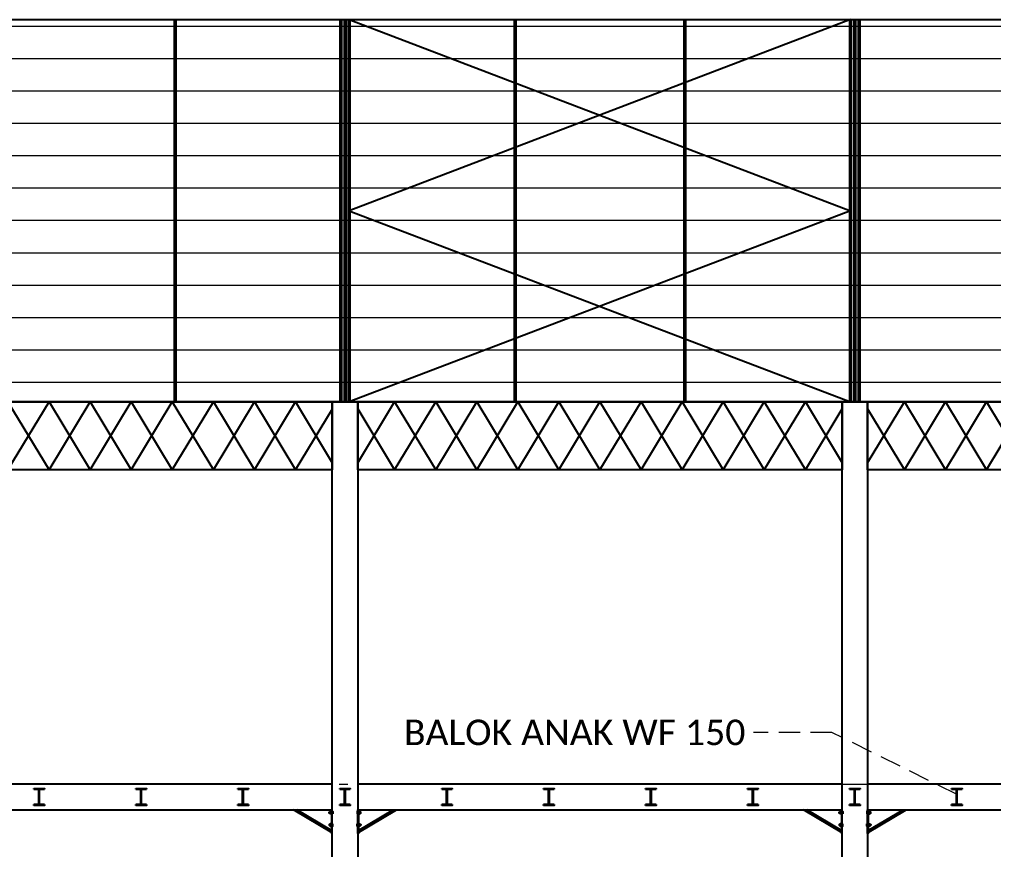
# Model space of a CAD drawing. Header units: millimetres. Extents: x 2175 to 3376, y 1504 to 1740.
# Drawn here: x 3314.92 to 3326.38, y 1617.56 to 1627.33 of the extents above; entities that cross this region are included whole.
import ezdxf

# ---------------------------------------------------------------- set-up
doc = ezdxf.new("R2010")
doc.units = ezdxf.units.MM
for name, pattern in [('DASHDOT2', [12.7, 6.35, -3.175, 0, -3.175]), ('DASHED', [19.05, 12.7, -6.35]), ('HIDDEN', [0.375, 0.25, -0.125])]:
    doc.linetypes.add(name, pattern=pattern)
for name, color, linetype in [('Atap', 3, 'Continuous'), ('GR', 7, 'Continuous'), ('HELP', 251, 'Continuous'), ('KOP TEKS', 1, 'Continuous'), ('SUNGAI', 150, 'Continuous'), ('TEXT', 7, 'Continuous'), ('WF 150', 5, 'Continuous')]:
    doc.layers.add(name, color=color, linetype=linetype)
doc.layers.add('Garis Dim', color=131, linetype='DASHED', lineweight=9)
doc.layers.add('HAT', color=8, linetype='Continuous', lineweight=9)
doc.styles.get("Standard").update_dxf_attribs({"font": 'arial.ttf'})

# ---------------------------------------------------------------- blocks, each defined once
blk = doc.blocks.new('BLK150')
at = {"layer": 'KOP TEKS', "color": 232}
for p, q in [((12566.28, -658.52), (12566.155, -658.52)), ((12566.212, -658.7), (12566.212, -658.52)), ((12566.222, -658.7), (12566.222, -658.52)), ((12566.28, -658.52), (12566.28, -658.51)), ((12566.222, -658.61), (12566.212, -658.61)), ((12566.155, -658.7), (12566.28, -658.7)), ((12566.28, -658.71), (12566.28, -658.7))]:
    blk.add_line(p, q, dxfattribs=at)
for points in [[(12566.28, -658.51), (12566.155, -658.51), (12566.155, -658.52)], [(12566.155, -658.7), (12566.155, -658.71), (12566.28, -658.71)]]:
    blk.add_lwpolyline(points, dxfattribs=at)

msp = doc.modelspace()

# ---------------------------------------------------------------- hatches: boundary and pattern name
at = {"layer": 'HAT', "lineweight": 0, "ltscale": 0.3, "true_color": 0x939598}
h = msp.add_hatch(dxfattribs=at)
h.set_pattern_fill('LINE', color=252, scale=0.12)
h.set_pattern_definition([(0, (-9457.1528, 2275.71535), (0, 0.381), [])])
h.paths.add_polyline_path([(3245.748, 1627.331), (3367.748, 1627.331), (3367.748, 1622.831), (3245.748, 1622.831)])

# ---------------------------------------------------------------- linework, layer by layer
at = {"color": 1, "lineweight": 50}
for p, q in [((3316.748, 1627.331), (3316.748, 1622.831)), ((3318.748, 1627.331), (3318.748, 1622.831)), ((3318.748, 1627.331), (3318.748, 1622.831)), ((3320.748, 1627.331), (3320.748, 1622.831)), ((3322.748, 1627.331), (3322.748, 1622.831)), ((3324.748, 1627.331), (3324.748, 1622.831)), ((3324.748, 1627.331), (3324.748, 1622.831))]:
    msp.add_line(p, q, dxfattribs=at)
for points in [[(3312.897, 1622.75), (3313.331, 1622.031), (3313.815, 1622.831), (3314.298, 1622.031), (3314.781, 1622.831), (3315.265, 1622.031), (3315.748, 1622.831), (3316.231, 1622.031), (3316.715, 1622.831), (3317.198, 1622.031), (3317.681, 1622.831), (3318.165, 1622.031), (3318.599, 1622.75)], [(3312.897, 1622.113), (3313.331, 1622.831), (3313.815, 1622.031), (3314.298, 1622.831), (3314.781, 1622.031), (3315.265, 1622.831), (3315.748, 1622.031), (3316.231, 1622.831), (3316.715, 1622.031), (3317.198, 1622.831), (3317.681, 1622.031), (3318.165, 1622.831), (3318.598, 1622.113)], [(3312.897, 1622.75), (3313.331, 1622.031), (3313.815, 1622.831), (3314.298, 1622.031), (3314.781, 1622.831), (3315.265, 1622.031), (3315.748, 1622.831), (3316.231, 1622.031), (3316.715, 1622.831), (3317.198, 1622.031), (3317.681, 1622.831), (3318.165, 1622.031), (3318.599, 1622.75)], [(3312.897, 1622.113), (3313.331, 1622.831), (3313.815, 1622.031), (3314.298, 1622.831), (3314.781, 1622.031), (3315.265, 1622.831), (3315.748, 1622.031), (3316.231, 1622.831), (3316.715, 1622.031), (3317.198, 1622.831), (3317.681, 1622.031), (3318.165, 1622.831), (3318.598, 1622.113)], [(3318.897, 1622.75), (3319.331, 1622.031), (3319.815, 1622.831), (3320.298, 1622.031), (3320.781, 1622.831), (3321.265, 1622.031), (3321.748, 1622.831), (3322.231, 1622.031), (3322.715, 1622.831), (3323.198, 1622.031), (3323.681, 1622.831), (3324.165, 1622.031), (3324.599, 1622.75)], [(3318.897, 1622.113), (3319.331, 1622.831), (3319.815, 1622.031), (3320.298, 1622.831), (3320.781, 1622.031), (3321.265, 1622.831), (3321.748, 1622.031), (3322.231, 1622.831), (3322.715, 1622.031), (3323.198, 1622.831), (3323.681, 1622.031), (3324.165, 1622.831), (3324.598, 1622.113)], [(3318.897, 1622.75), (3319.331, 1622.031), (3319.815, 1622.831), (3320.298, 1622.031), (3320.781, 1622.831), (3321.265, 1622.031), (3321.748, 1622.831), (3322.231, 1622.031), (3322.715, 1622.831), (3323.198, 1622.031), (3323.681, 1622.831), (3324.165, 1622.031), (3324.599, 1622.75)], [(3318.897, 1622.113), (3319.331, 1622.831), (3319.815, 1622.031), (3320.298, 1622.831), (3320.781, 1622.031), (3321.265, 1622.831), (3321.748, 1622.031), (3322.231, 1622.831), (3322.715, 1622.031), (3323.198, 1622.831), (3323.681, 1622.031), (3324.165, 1622.831), (3324.598, 1622.113)], [(3324.897, 1622.75), (3325.331, 1622.031), (3325.815, 1622.831), (3326.298, 1622.031), (3326.781, 1622.831), (3327.265, 1622.031), (3327.748, 1622.831), (3328.231, 1622.031), (3328.715, 1622.831), (3329.198, 1622.031), (3329.681, 1622.831), (3330.165, 1622.031), (3330.599, 1622.75)], [(3324.897, 1622.113), (3325.331, 1622.831), (3325.815, 1622.031), (3326.298, 1622.831), (3326.781, 1622.031), (3327.265, 1622.831), (3327.748, 1622.031), (3328.231, 1622.831), (3328.715, 1622.031), (3329.198, 1622.831), (3329.681, 1622.031), (3330.165, 1622.831), (3330.598, 1622.113)], [(3324.897, 1622.75), (3325.331, 1622.031), (3325.815, 1622.831), (3326.298, 1622.031), (3326.781, 1622.831), (3327.265, 1622.031), (3327.748, 1622.831), (3328.231, 1622.031), (3328.715, 1622.831), (3329.198, 1622.031), (3329.681, 1622.831), (3330.165, 1622.031), (3330.599, 1622.75)], [(3324.897, 1622.113), (3325.331, 1622.831), (3325.815, 1622.031), (3326.298, 1622.831), (3326.781, 1622.031), (3327.265, 1622.831), (3327.748, 1622.031), (3328.231, 1622.831), (3328.715, 1622.031), (3329.198, 1622.831), (3329.681, 1622.031), (3330.165, 1622.831), (3330.598, 1622.113)]]:
    msp.add_lwpolyline(points)
at = {"layer": 'Atap'}
for points in [[(3318.798, 1627.331), (3324.698, 1625.081), (3318.798, 1622.831)], [(3324.698, 1627.331), (3318.798, 1625.081), (3324.698, 1622.831)]]:
    msp.add_lwpolyline(points, dxfattribs=at)
at = {"layer": 'Garis Dim', "linetype": 'DASHDOT2', "ltscale": 0.1}
for p, q in [((3243.748, 1627.331), (3372.748, 1627.331)), ((3243.748, 1622.831), (3372.748, 1622.831)), ((3243.748, 1618.331), (3372.748, 1618.331))]:
    msp.add_line(p, q, dxfattribs=at)
at = {"layer": 'Garis Dim', "color": 0, "linetype": 'HIDDEN', "lineweight": 5}
msp.add_lwpolyline([(3325.951, 1618.209), (3324.477, 1618.94), (3323.556, 1618.94)], dxfattribs=at)
at = {"layer": 'GR'}
for points in [[(3245.748, 1627.331), (3367.748, 1627.331), (3367.748, 1622.831), (3245.748, 1622.831)], [(3318.598, 1618.331), (3312.898, 1618.331), (3312.898, 1618.031), (3318.598, 1618.031)], [(3324.598, 1618.331), (3318.898, 1618.331), (3318.898, 1618.031), (3324.598, 1618.031)], [(3330.598, 1618.331), (3324.898, 1618.331), (3324.898, 1618.031), (3330.598, 1618.031)]]:
    msp.add_lwpolyline(points, close=True, dxfattribs=at)
at = {"layer": 'HELP'}
for points in [[(3312.897, 1622.831), (3318.598, 1622.831), (3318.598, 1622.031), (3312.897, 1622.031)], [(3312.897, 1622.831), (3318.598, 1622.831), (3318.598, 1622.031), (3312.897, 1622.031)], [(3318.897, 1622.831), (3324.598, 1622.831), (3324.598, 1622.031), (3318.897, 1622.031)], [(3318.897, 1622.831), (3324.598, 1622.831), (3324.598, 1622.031), (3318.897, 1622.031)], [(3324.897, 1622.831), (3330.598, 1622.831), (3330.598, 1622.031), (3324.897, 1622.031)], [(3324.897, 1622.831), (3330.598, 1622.831), (3330.598, 1622.031), (3324.897, 1622.031)]]:
    msp.add_lwpolyline(points, close=True, dxfattribs=at)
at = {"layer": 'KOP TEKS', "color": 0}
for points in [[(3318.606, 1617.991), (3318.561, 1617.991), (3318.561, 1618.001), (3318.606, 1618.001)], [(3318.581, 1617.983), (3318.573, 1617.983), (3318.573, 1618.01), (3318.581, 1618.01)], [(3318.606, 1617.983), (3318.598, 1617.983), (3318.598, 1618.01), (3318.606, 1618.01)], [(3318.889, 1617.991), (3318.935, 1617.991), (3318.935, 1618.001), (3318.889, 1618.001)], [(3318.89, 1617.983), (3318.898, 1617.983), (3318.898, 1618.01), (3318.89, 1618.01)], [(3318.915, 1617.983), (3318.923, 1617.983), (3318.923, 1618.01), (3318.915, 1618.01)], [(3324.606, 1617.991), (3324.561, 1617.991), (3324.561, 1618.001), (3324.606, 1618.001)], [(3324.581, 1617.983), (3324.573, 1617.983), (3324.573, 1618.01), (3324.581, 1618.01)], [(3324.606, 1617.983), (3324.598, 1617.983), (3324.598, 1618.01), (3324.606, 1618.01)], [(3324.889, 1617.991), (3324.935, 1617.991), (3324.935, 1618.001), (3324.889, 1618.001)], [(3324.89, 1617.983), (3324.898, 1617.983), (3324.898, 1618.01), (3324.89, 1618.01)], [(3324.915, 1617.983), (3324.923, 1617.983), (3324.923, 1618.01), (3324.915, 1618.01)], [(3318.606, 1617.858), (3318.561, 1617.858), (3318.561, 1617.847), (3318.606, 1617.847)], [(3318.581, 1617.865), (3318.573, 1617.865), (3318.573, 1617.839), (3318.581, 1617.839)], [(3318.606, 1617.865), (3318.598, 1617.865), (3318.598, 1617.839), (3318.606, 1617.839)], [(3318.889, 1617.858), (3318.935, 1617.858), (3318.935, 1617.847), (3318.889, 1617.847)], [(3318.89, 1617.865), (3318.898, 1617.865), (3318.898, 1617.839), (3318.89, 1617.839)], [(3318.915, 1617.865), (3318.923, 1617.865), (3318.923, 1617.839), (3318.915, 1617.839)], [(3324.606, 1617.858), (3324.561, 1617.858), (3324.561, 1617.847), (3324.606, 1617.847)], [(3324.581, 1617.865), (3324.573, 1617.865), (3324.573, 1617.839), (3324.581, 1617.839)], [(3324.606, 1617.865), (3324.598, 1617.865), (3324.598, 1617.839), (3324.606, 1617.839)], [(3324.889, 1617.858), (3324.935, 1617.858), (3324.935, 1617.847), (3324.889, 1617.847)], [(3324.89, 1617.865), (3324.898, 1617.865), (3324.898, 1617.839), (3324.89, 1617.839)], [(3324.915, 1617.865), (3324.923, 1617.865), (3324.923, 1617.839), (3324.915, 1617.839)]]:
    msp.add_lwpolyline(points, close=True, dxfattribs=at)
for p in [(3318.581, 1617.991), (3318.915, 1617.991), (3324.581, 1617.991), (3324.915, 1617.991), (3318.581, 1617.858), (3318.915, 1617.858), (3324.581, 1617.858), (3324.915, 1617.858)]:
    msp.add_point(p, dxfattribs=at)
at = {"layer": 'SUNGAI'}
for p, q in [((3318.598, 1617.758), (3318.142, 1618.031)), ((3318.598, 1617.781), (3318.181, 1618.031)), ((3318.898, 1617.781), (3319.315, 1618.031)), ((3318.898, 1617.758), (3319.353, 1618.031)), ((3324.598, 1617.758), (3324.142, 1618.031)), ((3324.598, 1617.781), (3324.181, 1618.031)), ((3324.898, 1617.781), (3325.315, 1618.031)), ((3324.898, 1617.758), (3325.353, 1618.031))]:
    msp.add_line(p, q, dxfattribs=at)
for points in [[(3318.598, 1622.831), (3318.898, 1622.831), (3318.898, 1614.831), (3318.598, 1614.831)], [(3324.598, 1622.831), (3324.898, 1622.831), (3324.898, 1614.831), (3324.598, 1614.831)], [(3318.598, 1618.031), (3318.59, 1618.031), (3318.59, 1617.75), (3318.598, 1617.75)], [(3318.898, 1618.031), (3318.906, 1618.031), (3318.906, 1617.75), (3318.898, 1617.75)], [(3324.598, 1618.031), (3324.59, 1618.031), (3324.59, 1617.75), (3324.598, 1617.75)], [(3324.898, 1618.031), (3324.906, 1618.031), (3324.906, 1617.75), (3324.898, 1617.75)]]:
    msp.add_lwpolyline(points, close=True, dxfattribs=at)
at = {"layer": 'WF 150', "color": 0, "lineweight": 50}
for p, q in [((3318.698, 1627.331), (3318.698, 1622.831)), ((3318.698, 1627.331), (3318.698, 1622.831)), ((3318.798, 1627.331), (3318.798, 1622.831)), ((3318.798, 1627.331), (3318.798, 1622.831)), ((3324.698, 1627.331), (3324.698, 1622.831)), ((3324.698, 1627.331), (3324.698, 1622.831)), ((3324.798, 1627.331), (3324.798, 1622.831)), ((3324.798, 1627.331), (3324.798, 1622.831))]:
    msp.add_line(p, q, dxfattribs=at)

# ---------------------------------------------------------------- block references
at = {"layer": 'GR', "xscale": -1}
for p in [(15881.365, 2276.792), (15882.565, 2276.792), (15883.765, 2276.792), (15884.965, 2276.792), (15886.165, 2276.792), (15887.365, 2276.792), (15888.565, 2276.792), (15889.765, 2276.792), (15890.965, 2276.792), (15892.165, 2276.792)]:
    msp.add_blockref('BLK150', p, dxfattribs=at)

# ---------------------------------------------------------------- texts
at = {"layer": 'TEXT', "insert": (3323.459, 1619.091), "char_height": 0.3, "width": 4.04085, "attachment_point": 3}
msp.add_mtext('\\pxqr;{\\fCalibri Light|b0|i0|c0|p34;BALOK ANAK WF 150}', dxfattribs=at)

doc.saveas('drawing.dxf')
